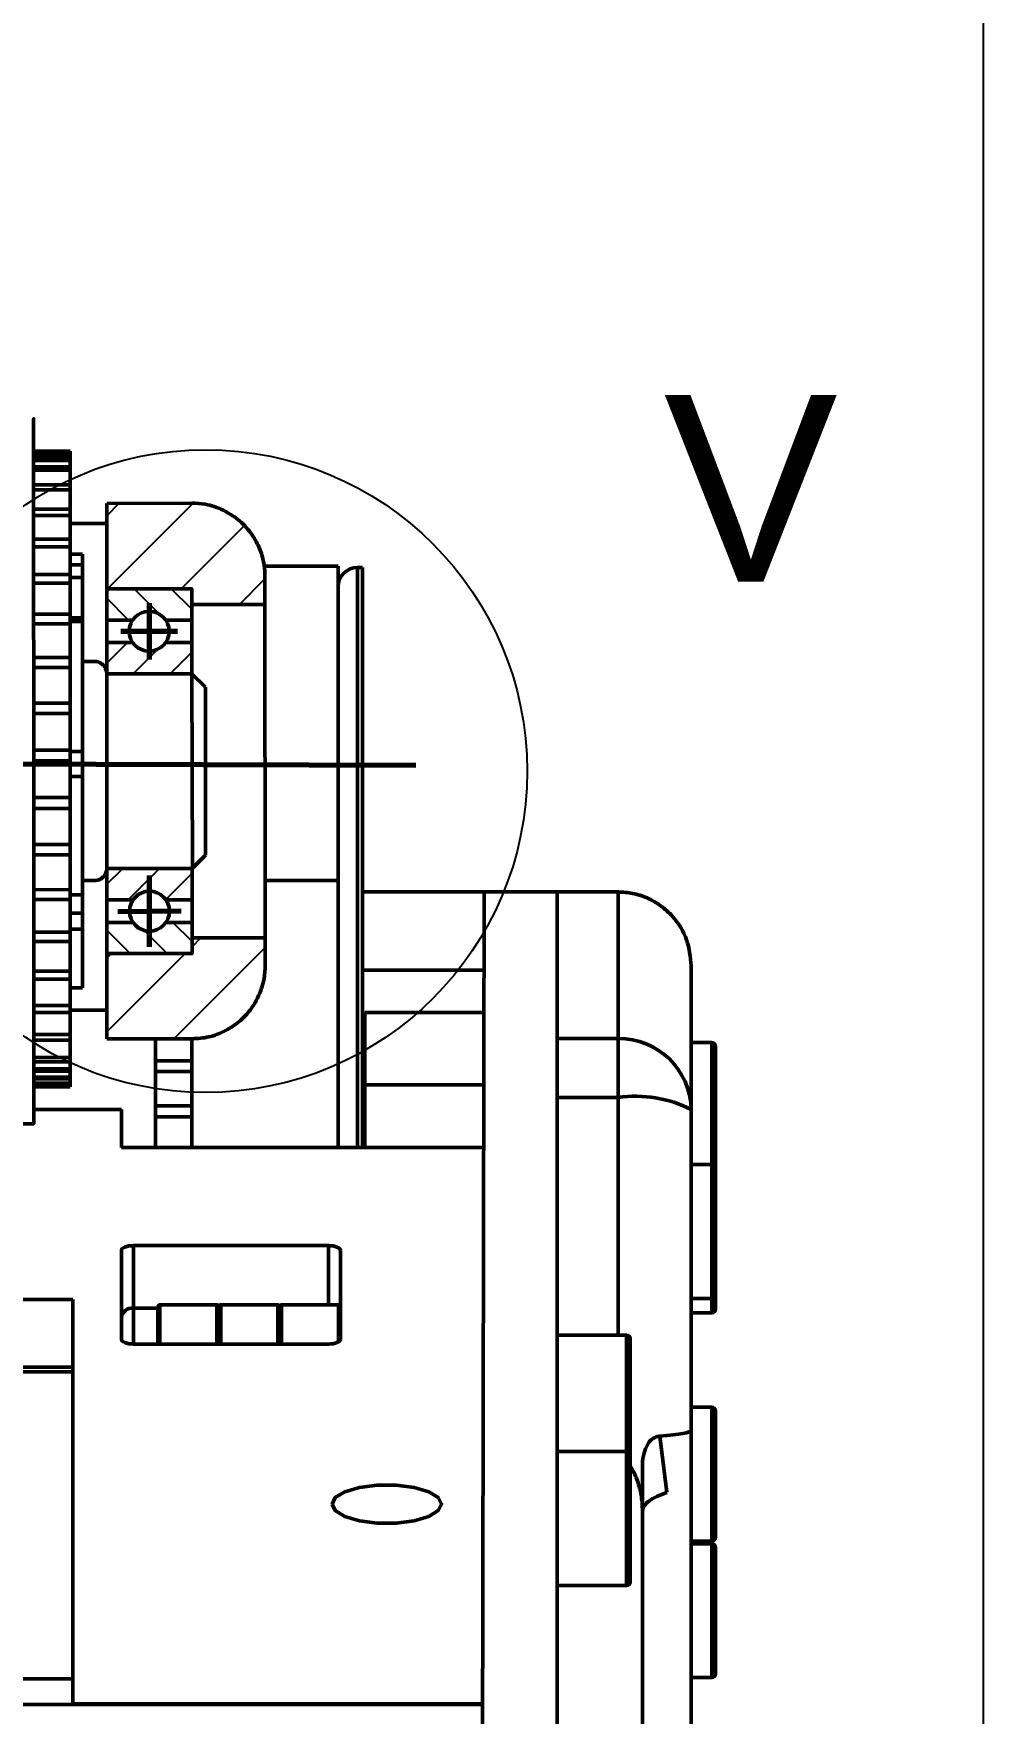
# Model space of a CAD drawing. Header units: millimetres. Extents: x -253 to 12701, y 1223 to 2077.
# Drawn here: x 403.7 to 441.9, y 1925 to 1992.5 of the extents above; entities that cross this region are included whole.
import ezdxf

# ---------------------------------------------------------------- set-up
doc = ezdxf.new("R2010")
doc.units = ezdxf.units.MM
for name, pattern in [('ACAD_ISO02W100', [15, 12, -3]), ('CENTER', [50.8, 31.75, -6.35, 6.35, -6.35]), ('NETDUTCOCHAMOGIUA', [18.652614, 12, -2.530296, 2, -2.122318])]:
    doc.linetypes.add(name, pattern=pattern)
for name, color, linetype, lineweight in [('0.3mm', 240, 'Continuous', 30), ('0.7mm', 7, 'Continuous', 70), ('NET DAM', 7, 'Continuous', 50), ('Net Duc', 7, 'ACAD_ISO02W100', 70), ('NET MANH', 10, 'Continuous', 25)]:
    doc.layers.add(name, color=color, linetype=linetype, lineweight=lineweight)
doc.styles.get("Standard").update_dxf_attribs({"font": 'arial.ttf'})
doc.dimstyles.new('ISO-25', dxfattribs={"dimtxt": 2.5, "dimasz": 5, "dimexe": 1.25, "dimexo": 0.625, "dimtad": 2, "dimdec": 0, "dimtxsty": 'Standard', "dimcen": 2.5, "dimadec": 0, "dimazin": 0, "dimtfac": 1, "dimtdec": 0, "dimtmove": 0, "dimatfit": 3, "dimfxl": 1, "dimarcsym": 0})

# ---------------------------------------------------------------- blocks, each defined once
blk = doc.blocks.new('*D141')
at = {"layer": '0.3mm', "color": 0, "lineweight": -2, "transparency": 16777216}
for p, q in [((319.851, 1921.658), (319.851, 2015.557)), ((441.878, 1921.658), (441.878, 2015.557)), ((324.851, 2014.307), (436.878, 2014.307))]:
    blk.add_line(p, q, dxfattribs=at)
at = {"layer": '0.3mm', "color": 0, "transparency": 16777216}
for points in [[(324.851, 2015.141), (324.851, 2013.474), (319.851, 2014.307)], [(436.878, 2015.141), (436.878, 2013.474), (441.878, 2014.307)]]:
    blk.add_solid(points, dxfattribs=at)
at = {"layer": 'Defpoints', "color": 0, "transparency": 16777216}
for p in [(441.878, 2014.307), (319.851, 1921.033), (441.878, 1921.033)]:
    blk.add_point(p, dxfattribs=at)
at = {"layer": '0.3mm', "color": 0, "transparency": 16777216, "insert": (380.864, 2017.485), "char_height": 2.5, "attachment_point": 5}
blk.add_mtext('{\\H2x;120}', dxfattribs=at)

msp = doc.modelspace()

# ---------------------------------------------------------------- hatches: boundary and pattern name
at = {"layer": 'NET MANH', "transparency": 33554687}
h = msp.add_hatch(dxfattribs=at)
h.set_pattern_fill('ANSI31', color=256, scale=0.66)
h.set_pattern_definition([(45, (-4147.632, -672.724), (-1.4817423, 1.4817423), [])])
edge = h.paths.add_edge_path()
edge.add_spline(control_points=[(412.968, 1971.27), (412.961, 1971.304), (412.949, 1971.357), (412.936, 1971.409), (412.931, 1971.428)], knot_values=[0.231291, 0.231291, 0.231291, 0.231291, 0.251637, 0.262527, 0.262527, 0.262527, 0.262527], degree=3, periodic=0)
edge.add_spline(control_points=[(412.931, 1971.428), (412.894, 1971.564), (412.848, 1971.697), (412.792, 1971.827)], knot_values=[0.262527, 0.262527, 0.262527, 0.262527, 0.343932, 0.343932, 0.343932, 0.343932], degree=3, periodic=0)
edge.add_spline(control_points=[(412.792, 1971.827), (412.779, 1971.856), (412.757, 1971.906), (412.733, 1971.955), (412.723, 1971.975)], knot_values=[0.343932, 0.343932, 0.343932, 0.343932, 0.362478, 0.375429, 0.375429, 0.375429, 0.375429], degree=3, periodic=0)
edge.add_spline(control_points=[(412.723, 1971.975), (412.684, 1972.054), (412.642, 1972.13), (412.596, 1972.204)], knot_values=[0.375429, 0.375429, 0.375429, 0.375429, 0.425859, 0.425859, 0.425859, 0.425859], degree=3, periodic=0)
edge.add_spline(control_points=[(412.596, 1972.204), (412.567, 1972.251), (412.538, 1972.296), (412.507, 1972.34)], knot_values=[0.425859, 0.425859, 0.425859, 0.425859, 0.457115, 0.457115, 0.457115, 0.457115], degree=3, periodic=0)
edge.add_spline(control_points=[(412.507, 1972.34), (412.493, 1972.361), (412.45, 1972.421), (412.404, 1972.48), (412.373, 1972.519)], knot_values=[0.457115, 0.457115, 0.457115, 0.457115, 0.471359, 0.5, 0.5, 0.5, 0.5], degree=3, periodic=0)
edge.add_spline(control_points=[(412.373, 1972.519), (412.33, 1972.571), (412.286, 1972.622), (412.24, 1972.671)], knot_values=[0.5, 0.5, 0.5, 0.5, 0.538778, 0.538778, 0.538778, 0.538778], degree=3, periodic=0)
edge.add_spline(control_points=[(412.24, 1972.671), (412.203, 1972.711), (412.165, 1972.749), (412.126, 1972.787)], knot_values=[0.538778, 0.538778, 0.538778, 0.538778, 0.570091, 0.570091, 0.570091, 0.570091], degree=3, periodic=0)
edge.add_spline(control_points=[(412.126, 1972.787), (412.067, 1972.843), (412.002, 1972.9), (411.934, 1972.955), (411.929, 1972.959)], knot_values=[0.570091, 0.570091, 0.570091, 0.570091, 0.616726, 0.6203, 0.6203, 0.6203, 0.6203], degree=3, periodic=0)
edge.add_spline(control_points=[(411.929, 1972.959), (411.887, 1972.992), (411.843, 1973.025), (411.799, 1973.056)], knot_values=[0.6203, 0.6203, 0.6203, 0.6203, 0.651677, 0.651677, 0.651677, 0.651677], degree=3, periodic=0)
edge.add_spline(control_points=[(411.799, 1973.056), (411.748, 1973.092), (411.696, 1973.126), (411.644, 1973.159)], knot_values=[0.651677, 0.651677, 0.651677, 0.651677, 0.6875, 0.6875, 0.6875, 0.6875], degree=3, periodic=0)
edge.add_spline(control_points=[(411.644, 1973.159), (411.576, 1973.201), (411.507, 1973.24), (411.436, 1973.276)], knot_values=[0.6875, 0.6875, 0.6875, 0.6875, 0.733255, 0.733255, 0.733255, 0.733255], degree=3, periodic=0)
edge.add_spline(control_points=[(411.436, 1973.276), (411.407, 1973.292), (411.358, 1973.316), (411.308, 1973.34), (411.289, 1973.349)], knot_values=[0.733255, 0.733255, 0.733255, 0.733255, 0.752358, 0.764765, 0.764765, 0.764765, 0.764765], degree=3, periodic=0)
edge.add_spline(control_points=[(411.289, 1973.349), (411.213, 1973.383), (411.136, 1973.415), (411.058, 1973.444)], knot_values=[0.764765, 0.764765, 0.764765, 0.764765, 0.8125, 0.8125, 0.8125, 0.8125], degree=3, periodic=0)
edge.add_spline(control_points=[(411.058, 1973.444), (411.003, 1973.464), (410.947, 1973.483), (410.891, 1973.5)], knot_values=[0.8125, 0.8125, 0.8125, 0.8125, 0.846264, 0.846264, 0.846264, 0.846264], degree=3, periodic=0)
edge.add_spline(control_points=[(410.891, 1973.5), (410.838, 1973.515), (410.785, 1973.53), (410.732, 1973.542)], knot_values=[0.846264, 0.846264, 0.846264, 0.846264, 0.878113, 0.878113, 0.878113, 0.878113], degree=3, periodic=0)
edge.add_spline(control_points=[(410.732, 1973.542), (410.697, 1973.55), (410.634, 1973.563), (410.572, 1973.574), (410.545, 1973.578)], knot_values=[0.878113, 0.878113, 0.878113, 0.878113, 0.899266, 0.915375, 0.915375, 0.915375, 0.915375], degree=3, periodic=0)
edge.add_spline(control_points=[(410.545, 1973.578), (410.492, 1973.586), (410.438, 1973.592), (410.384, 1973.596)], knot_values=[0.915375, 0.915375, 0.915375, 0.915375, 0.946788, 0.946788, 0.946788, 0.946788], degree=3, periodic=0)
edge.add_spline(control_points=[(410.384, 1973.596), (410.341, 1973.599), (410.297, 1973.601), (410.252, 1973.602)], knot_values=[0.946788, 0.946788, 0.946788, 0.946788, 0.971774, 0.971774, 0.971774, 0.971774], degree=3, periodic=0)
edge.add_spline(control_points=[(410.252, 1973.602), (410.202, 1973.603), (410.15, 1973.603), (410.097, 1973.601)], knot_values=[0.971774, 0.971774, 0.971774, 0.971774, 1, 1, 1, 1], degree=3, periodic=0)
edge.add_line((410.097, 1973.601), (406.675, 1973.6))
edge.add_line((406.675, 1973.6), (406.675, 1973.565))
edge.add_line((406.675, 1973.565), (406.675, 1973.294))
edge.add_line((406.675, 1973.294), (406.675, 1972.762))
edge.add_line((406.675, 1972.762), (406.675, 1971.981))
edge.add_line((406.675, 1971.981), (406.675, 1970.97))
edge.add_line((406.675, 1970.97), (406.675, 1970.168))
edge.add_line((406.675, 1970.168), (410.092, 1970.168))
edge.add_line((410.092, 1970.168), (410.092, 1969.54))
edge.add_line((410.092, 1969.54), (413.031, 1969.54))
edge.add_line((413.031, 1969.54), (413.031, 1970.669))
edge.add_spline(control_points=[(413.031, 1970.644), (413.031, 1970.647), (413.031, 1970.657), (413.031, 1970.664), (413.031, 1970.669), (413.031, 1970.669), (413.031, 1970.673), (413.031, 1970.677), (413.031, 1970.685), (413.031, 1970.706), (413.03, 1970.763), (413.027, 1970.816), (413.025, 1970.855)], knot_values=[0, 0, 0, 0, 0.018014, 0.082959, 0.101128, 0.112931, 0.115197, 0.116166, 0.117285, 0.120173, 0.128162, 0.150664, 0.150664, 0.150664, 0.150664], degree=3, periodic=0)
edge.add_spline(control_points=[(413.025, 1970.855), (413.024, 1970.867), (413.02, 1970.931), (413.013, 1970.994), (413.006, 1971.045)], knot_values=[0.150664, 0.150664, 0.150664, 0.150664, 0.15765, 0.187501, 0.187501, 0.187501, 0.187501], degree=3, periodic=0)
edge.add_spline(control_points=[(413.006, 1971.045), (413.005, 1971.056), (413.004, 1971.066), (413.002, 1971.076)], knot_values=[0.187501, 0.187501, 0.187501, 0.187501, 0.193415, 0.193415, 0.193415, 0.193415], degree=3, periodic=0)
edge.add_spline(control_points=[(413.002, 1971.076), (412.993, 1971.141), (412.982, 1971.206), (412.968, 1971.27)], knot_values=[0.193415, 0.193415, 0.193415, 0.193415, 0.231291, 0.231291, 0.231291, 0.231291], degree=3, periodic=0)
edge = h.paths.add_edge_path()
edge.add_spline(control_points=[(410.103, 1952.089), (410.344, 1952.097), (410.796, 1952.13), (411.438, 1952.385), (411.985, 1952.745), (412.392, 1953.163), (412.678, 1953.592), (412.861, 1953.999), (412.965, 1954.356), (413.014, 1954.64), (413.031, 1954.839), (413.035, 1954.951), (413.035, 1955), (413.035, 1955.013), (413.035, 1955.016), (413.035, 1955.019), (413.035, 1955.021), (413.035, 1955.023), (413.035, 1955.026), (413.035, 1955.037), (413.035, 1955.062), (413.035, 1955.07)], knot_values=[0, 0, 0, 0, 0.12129, 0.255819, 0.374841, 0.481418, 0.576167, 0.658611, 0.727493, 0.781057, 0.817725, 0.837683, 0.843397, 0.844604, 0.845394, 0.846267, 0.847702, 0.850983, 0.863044, 0.95837, 1, 1, 1, 1], degree=3, periodic=0)
edge.add_line((413.035, 1955.07), (413.035, 1956.138))
edge.add_line((413.035, 1956.138), (410.101, 1956.139))
edge.add_line((410.101, 1956.139), (410.101, 1955.511))
edge.add_line((410.101, 1955.511), (406.679, 1955.511))
edge.add_line((406.679, 1955.511), (406.68, 1954.506))
edge.add_line((406.68, 1954.506), (406.68, 1953.538))
edge.add_line((406.68, 1953.538), (406.68, 1952.804))
edge.add_line((406.68, 1952.804), (406.68, 1952.321))
edge.add_line((406.68, 1952.321), (406.68, 1952.102))
edge.add_line((406.68, 1952.102), (406.68, 1952.089))
edge.add_line((406.68, 1952.089), (410.103, 1952.089))
h = msp.add_hatch(dxfattribs=at)
h.set_pattern_fill('ANSI31', color=256, scale=0.33, angle=90)
h.set_pattern_definition([(135, (-4147.632, -672.724), (-0.74087113, -0.74087113), [])])
h.paths.add_polyline_path([(410.101, 1955.511), (410.101, 1956.764), (409.057, 1956.764, -0.529579), (407.73, 1956.764), (406.686, 1956.764), (406.686, 1955.511)])
h.paths.add_polyline_path([(410.087, 1968.912), (410.092, 1970.168), (406.678, 1970.168), (406.678, 1968.912), (407.717, 1968.912, -0.529579), (409.044, 1968.912)])
h = msp.add_hatch(dxfattribs=at)
h.set_pattern_fill('ANSI31', color=256, scale=0.33)
h.set_pattern_definition([(45, (-4147.632, -672.724), (-0.74087113, 0.74087113), [])])
h.paths.add_polyline_path([(409.057, 1957.666), (410.101, 1957.666), (410.101, 1958.925), (406.686, 1958.925), (406.686, 1957.666), (407.73, 1957.666, -0.529579)])
h.paths.add_polyline_path([(410.092, 1966.754), (410.092, 1968.01), (409.044, 1968.01, -0.529579), (407.717, 1968.01), (406.678, 1968.01), (406.678, 1966.754)])

# ---------------------------------------------------------------- linework, layer by layer
at = {"layer": 'NET DAM', "color": 7}
for p, q in [((403.741, 1975.694), (403.74, 1976.953)), ((405.207, 1975.694), (403.741, 1975.694)), ((405.207, 1975.665), (405.207, 1975.694)), ((405.207, 1975.68), (405.207, 1975.647)), ((405.207, 1975.595), (405.207, 1975.665)), ((405.207, 1975.647), (405.207, 1975.575)), ((405.207, 1975.631), (405.207, 1975.608)), ((405.207, 1975.608), (405.207, 1975.541)), ((405.207, 1975.575), (403.741, 1975.575)), ((405.207, 1975.523), (403.741, 1975.523)), ((405.207, 1975.402), (403.741, 1975.401)), ((405.207, 1975.326), (403.741, 1975.326)), ((405.207, 1975.07), (403.741, 1975.07)), ((405.207, 1974.929), (403.741, 1974.929)), ((405.207, 1975.494), (405.207, 1975.595)), ((405.207, 1975.541), (405.207, 1975.58)), ((405.207, 1975.575), (405.207, 1975.473)), ((405.207, 1975.541), (405.207, 1975.441)), ((405.207, 1975.467), (405.207, 1975.541)), ((405.207, 1975.504), (405.207, 1975.523)), ((405.207, 1975.441), (405.207, 1975.504)), ((405.207, 1975.385), (405.207, 1975.494)), ((405.207, 1975.473), (405.207, 1975.363)), ((405.207, 1975.365), (405.207, 1975.467)), ((405.207, 1975.445), (405.207, 1975.402)), ((405.207, 1975.342), (405.207, 1975.441)), ((405.207, 1975.441), (405.207, 1975.335)), ((405.207, 1975.402), (405.207, 1975.326)), ((405.207, 1975.28), (405.207, 1975.385)), ((405.207, 1975.253), (405.207, 1975.365)), ((405.207, 1975.363), (405.207, 1975.255)), ((405.207, 1975.239), (405.207, 1975.342)), ((405.207, 1975.335), (405.207, 1975.234)), ((405.207, 1975.326), (405.207, 1975.224)), ((405.207, 1975.298), (405.207, 1975.285)), ((405.207, 1975.285), (405.207, 1975.225)), ((405.207, 1975.176), (405.207, 1975.28)), ((405.207, 1975.255), (405.207, 1975.148)), ((405.207, 1975.143), (405.207, 1975.253)), ((405.207, 1975.141), (405.207, 1975.239)), ((405.207, 1975.234), (405.207, 1975.135)), ((405.207, 1975.225), (405.207, 1975.13)), ((405.207, 1975.224), (405.207, 1975.112)), ((405.207, 1975.068), (405.207, 1975.176)), ((405.207, 1975.148), (405.207, 1975.035)), ((405.207, 1975.033), (405.207, 1975.143)), ((405.207, 1975.046), (405.207, 1975.141)), ((405.207, 1975.135), (405.207, 1975.036)), ((405.207, 1975.059), (405.207, 1975.135)), ((405.207, 1975.13), (405.207, 1975.031)), ((405.207, 1975.112), (405.207, 1975.001)), ((405.207, 1975.063), (405.207, 1975.07)), ((405.207, 1974.988), (405.207, 1975.068)), ((405.207, 1975.006), (405.207, 1975.063)), ((405.208, 1974.957), (405.207, 1975.059)), ((405.207, 1974.953), (405.207, 1975.046)), ((405.207, 1975.036), (405.207, 1974.966)), ((405.207, 1975.035), (405.207, 1974.948)), ((405.208, 1974.912), (405.207, 1975.033)), ((405.207, 1975.031), (405.208, 1974.938)), ((405.207, 1974.913), (405.207, 1975.006)), ((405.207, 1975.001), (405.207, 1974.889)), ((405.207, 1974.937), (405.207, 1974.988)), ((405.207, 1974.891), (405.207, 1974.953)), ((405.207, 1974.929), (405.207, 1974.878)), ((405.207, 1974.966), (405.207, 1974.926)), ((405.208, 1974.845), (405.208, 1974.957)), ((405.207, 1974.948), (405.207, 1974.888)), ((405.208, 1974.938), (405.208, 1974.849)), ((405.207, 1974.916), (405.207, 1974.937)), ((405.208, 1974.346), (403.741, 1974.346)), ((405.208, 1974.818), (405.207, 1974.913)), ((405.207, 1974.926), (405.207, 1974.916)), ((405.208, 1974.816), (405.208, 1974.912)), ((405.208, 1974.281), (405.208, 1974.379)), ((405.208, 1974.292), (405.208, 1974.378)), ((405.208, 1974.373), (405.208, 1974.296)), ((405.208, 1974.362), (405.208, 1974.227)), ((405.208, 1974.302), (405.208, 1974.35)), ((405.208, 1974.216), (405.208, 1974.302)), ((405.208, 1974.296), (405.208, 1974.232)), ((405.208, 1974.232), (405.208, 1974.292)), ((405.208, 1974.171), (405.208, 1974.281)), ((405.208, 1974.146), (403.741, 1974.145)), ((405.208, 1974.201), (405.208, 1974.232)), ((405.208, 1974.232), (405.208, 1974.2)), ((405.208, 1974.227), (405.208, 1974.112)), ((405.208, 1974.13), (405.208, 1974.216)), ((405.208, 1974.2), (405.208, 1974.201)), ((405.208, 1974.06), (405.208, 1974.171)), ((405.208, 1974.146), (405.208, 1974.086)), ((405.208, 1974.053), (405.208, 1974.13)), ((405.208, 1974.112), (405.208, 1974.019)), ((410.097, 1973.601), (406.675, 1973.6)), ((405.208, 1973.367), (403.741, 1973.367)), ((405.208, 1973.111), (403.741, 1973.111)), ((405.208, 1973.351), (405.208, 1973.443)), ((405.208, 1973.438), (405.208, 1973.313)), ((405.208, 1973.382), (405.208, 1973.367)), ((405.208, 1973.343), (405.208, 1973.382)), ((405.208, 1973.246), (405.208, 1973.351)), ((405.208, 1973.267), (405.208, 1973.343)), ((405.208, 1973.313), (405.208, 1973.206)), ((405.208, 1973.193), (405.208, 1973.267)), ((405.208, 1973.137), (405.208, 1973.246)), ((405.208, 1973.206), (405.208, 1973.121)), ((405.208, 1973.128), (405.208, 1973.193)), ((405.208, 1973.022), (405.208, 1973.137)), ((405.208, 1973.071), (405.208, 1973.128)), ((405.208, 1973.121), (405.208, 1973.063)), ((405.208, 1973.111), (405.208, 1973.046)), ((403.742, 1972.389), (403.742, 1972.163)), ((405.208, 1972.787), (406.675, 1972.788)), ((405.208, 1972.282), (405.208, 1972.163)), ((405.208, 1972.154), (403.742, 1972.154)), ((405.208, 1971.849), (403.742, 1971.849)), ((405.208, 1972.09), (405.208, 1972.189)), ((405.208, 1972.18), (405.208, 1972.154)), ((405.208, 1972.151), (405.208, 1972.18)), ((405.208, 1972.163), (405.208, 1972.064)), ((405.208, 1972.087), (405.208, 1972.151)), ((405.208, 1971.986), (405.208, 1972.09)), ((405.208, 1972.026), (405.208, 1972.087)), ((405.208, 1972.064), (405.208, 1971.988)), ((405.208, 1971.975), (405.208, 1972.026)), ((405.208, 1971.988), (405.208, 1971.939)), ((405.208, 1971.875), (405.208, 1971.986)), ((405.208, 1971.934), (405.208, 1971.975)), ((405.208, 1971.939), (405.208, 1971.92)), ((405.208, 1971.92), (405.208, 1971.934)), ((405.208, 1971.731), (405.208, 1971.875)), ((405.208, 1971.849), (405.208, 1971.779)), ((405.697, 1971.561), (405.208, 1971.561)), ((415.966, 1971.076), (412.993, 1971.076)), ((415.966, 1971.076), (415.966, 1958.446)), ((416.944, 1971.026), (416.749, 1971.026)), ((416.944, 1947.72), (416.944, 1971.026)), ((405.209, 1970.736), (403.742, 1970.735)), ((405.209, 1970.388), (403.742, 1970.387)), ((405.209, 1970.802), (405.209, 1970.71)), ((405.209, 1970.771), (405.209, 1970.736)), ((405.209, 1970.702), (405.209, 1970.754)), ((405.209, 1970.71), (405.209, 1970.642)), ((405.209, 1970.655), (405.209, 1970.702)), ((405.209, 1970.62), (405.209, 1970.655)), ((405.209, 1970.642), (405.209, 1970.603)), ((405.209, 1970.596), (405.209, 1970.62)), ((405.209, 1970.603), (405.209, 1970.596)), ((405.209, 1970.388), (405.209, 1970.314)), ((405.209, 1969.142), (403.742, 1969.142)), ((405.209, 1969.187), (405.209, 1969.142)), ((405.209, 1969.143), (405.209, 1969.181)), ((405.209, 1969.173), (405.209, 1969.115)), ((405.209, 1969.112), (405.209, 1969.143)), ((405.209, 1969.142), (405.209, 1968.759)), ((405.209, 1969.115), (405.209, 1969.086)), ((405.209, 1969.094), (405.209, 1969.112)), ((405.209, 1969.086), (405.209, 1969.094)), ((405.209, 1968.995), (405.209, 1969.023)), ((405.698, 1968.995), (405.209, 1968.995)), ((405.209, 1968.759), (403.742, 1968.759)), ((405.209, 1968.759), (405.209, 1968.685)), ((405.21, 1967.41), (403.743, 1967.409)), ((405.21, 1967.001), (403.743, 1967)), ((405.21, 1967.463), (405.21, 1967.41)), ((405.21, 1967.41), (405.21, 1967.001)), ((405.21, 1967.001), (405.21, 1966.926)), ((406.187, 1967.244), (405.699, 1967.244)), ((405.21, 1965.577), (403.743, 1965.577)), ((405.21, 1965.638), (405.21, 1965.577)), ((405.21, 1965.577), (405.21, 1965.151)), ((405.21, 1965.151), (403.743, 1965.15)), ((405.21, 1965.151), (405.21, 1965.078)), ((405.211, 1963.685), (403.744, 1963.685)), ((405.211, 1963.751), (405.211, 1963.685)), ((405.211, 1963.685), (405.211, 1963.251)), ((405.211, 1963.251), (403.744, 1963.251)), ((405.211, 1963.251), (405.211, 1963.182)), ((405.211, 1961.776), (403.744, 1961.775)), ((405.211, 1961.847), (405.211, 1961.776)), ((405.211, 1961.776), (405.211, 1961.344)), ((405.211, 1961.344), (403.745, 1961.344)), ((405.211, 1961.344), (405.211, 1961.28)), ((405.212, 1959.892), (403.745, 1959.892)), ((405.212, 1959.472), (403.745, 1959.472)), ((405.212, 1959.966), (405.212, 1959.892)), ((405.212, 1959.892), (405.212, 1959.472)), ((405.212, 1959.472), (405.212, 1959.415)), ((405.212, 1958.077), (403.745, 1958.076)), ((405.212, 1958.151), (405.212, 1958.077)), ((405.212, 1958.077), (405.212, 1957.678)), ((405.701, 1958.444), (406.19, 1958.444)), ((415.966, 1958.446), (413.034, 1958.446)), ((415.966, 1958.446), (415.966, 1947.72)), ((405.212, 1957.678), (403.746, 1957.677)), ((405.212, 1957.688), (405.212, 1957.685)), ((405.212, 1957.678), (405.212, 1957.688)), ((405.212, 1957.685), (405.212, 1957.644)), ((405.212, 1957.657), (405.212, 1957.678)), ((405.212, 1957.678), (405.212, 1957.628)), ((421.833, 1957.988), (416.944, 1957.988)), ((421.746, 1916.126), (421.833, 1957.985)), ((424.766, 1957.988), (421.833, 1957.988)), ((421.833, 1957.988), (421.833, 1957.985)), ((421.833, 1957.985), (424.766, 1957.985)), ((421.833, 1954.845), (421.833, 1957.985)), ((427.235, 1957.988), (424.766, 1957.988)), ((424.766, 1957.985), (424.766, 1957.988)), ((424.766, 1957.985), (427.211, 1957.985)), ((424.766, 1957.985), (424.766, 1952.093)), ((424.766, 1916.64), (424.766, 1957.985)), ((427.211, 1957.985), (427.211, 1952.093)), ((405.213, 1956.369), (403.746, 1956.368)), ((405.213, 1956.443), (405.213, 1956.369)), ((405.213, 1956.092), (405.213, 1956.072)), ((405.213, 1956.077), (405.213, 1956.092)), ((405.213, 1956.052), (405.213, 1956.077)), ((405.213, 1956.072), (405.213, 1956.022)), ((405.213, 1956.014), (405.213, 1956.052)), ((413.035, 1955.07), (413.035, 1956.144)), ((403.746, 1956.022), (403.746, 1955.345)), ((405.213, 1956), (403.746, 1956)), ((405.213, 1956.022), (405.213, 1955.945)), ((405.213, 1955.97), (405.213, 1956.014)), ((405.213, 1956), (405.213, 1955.959)), ((405.213, 1954.808), (403.746, 1954.807)), ((405.213, 1954.88), (405.213, 1954.808)), ((421.833, 1954.845), (416.944, 1954.845)), ((430.144, 1949.241), (430.144, 1955.019)), ((403.746, 1954.477), (403.747, 1953.979)), ((405.213, 1954.477), (403.746, 1954.477)), ((405.213, 1954.654), (405.213, 1954.623)), ((405.213, 1954.651), (405.213, 1954.654)), ((405.213, 1954.62), (405.213, 1954.651)), ((405.213, 1954.623), (405.213, 1954.563)), ((405.213, 1954.578), (405.213, 1954.62)), ((405.213, 1954.526), (405.213, 1954.578)), ((405.213, 1954.563), (405.213, 1954.478)), ((405.213, 1954.468), (405.213, 1954.526)), ((405.213, 1954.478), (405.213, 1954.371)), ((405.213, 1954.477), (405.213, 1954.446)), ((405.213, 1954.126), (405.702, 1954.126)), ((405.213, 1953.428), (403.747, 1953.427)), ((405.213, 1953.428), (405.213, 1953.561)), ((405.213, 1953.496), (405.213, 1953.428)), ((405.213, 1953.284), (405.213, 1953.428)), ((405.213, 1953.419), (405.213, 1953.409)), ((405.213, 1953.396), (405.213, 1953.419)), ((405.213, 1953.409), (405.213, 1953.369)), ((405.213, 1953.348), (405.213, 1953.396)), ((405.213, 1953.369), (405.213, 1953.3)), ((405.213, 1953.291), (405.213, 1953.348)), ((405.213, 1953.143), (403.747, 1953.142)), ((405.213, 1953.3), (405.213, 1953.207)), ((405.213, 1953.224), (405.213, 1953.291)), ((405.214, 1953.17), (405.213, 1953.284)), ((405.213, 1953.155), (405.213, 1953.224)), ((405.213, 1953.207), (405.213, 1953.093)), ((405.213, 1953.122), (405.213, 1953.155)), ((405.213, 1953.143), (405.213, 1953.122)), ((405.214, 1953.234), (406.68, 1953.235)), ((405.214, 1953.063), (405.214, 1953.17)), ((417.042, 1953.141), (421.833, 1953.141)), ((417.042, 1950.236), (417.042, 1953.141)), ((405.214, 1952.26), (403.747, 1952.259)), ((405.214, 1952.027), (403.747, 1952.026)), ((405.214, 1952.263), (405.214, 1952.404)), ((405.214, 1952.337), (405.214, 1952.26)), ((405.214, 1952.323), (405.214, 1952.26)), ((405.214, 1952.219), (405.214, 1952.29)), ((405.214, 1952.147), (405.214, 1952.263)), ((405.214, 1952.26), (405.214, 1952.158)), ((405.214, 1952.14), (405.214, 1952.219)), ((405.214, 1952.158), (405.214, 1952.037)), ((405.214, 1952.036), (405.214, 1952.147)), ((405.214, 1952.06), (405.214, 1952.14)), ((405.214, 1952.017), (405.214, 1952.06)), ((405.214, 1952.037), (405.214, 1951.899)), ((405.214, 1951.928), (405.214, 1952.036)), ((405.214, 1952.027), (405.214, 1952.017)), ((406.68, 1952.089), (410.103, 1952.089)), ((408.633, 1952.089), (408.633, 1951.964)), ((410.1, 1952.089), (410.1, 1947.72)), ((427.211, 1952.093), (424.766, 1952.093)), ((427.211, 1949.724), (427.211, 1952.093)), ((405.214, 1951.33), (403.747, 1951.329)), ((405.214, 1951.464), (405.214, 1951.355)), ((405.214, 1951.296), (405.214, 1951.387)), ((405.214, 1951.386), (405.214, 1951.33)), ((405.214, 1951.253), (405.214, 1951.365)), ((405.214, 1951.355), (405.214, 1951.223)), ((405.214, 1951.327), (405.214, 1951.316)), ((405.214, 1951.307), (405.214, 1951.327)), ((405.214, 1951.316), (405.214, 1951.273)), ((405.214, 1951.258), (405.214, 1951.307)), ((408.633, 1951.964), (408.633, 1951.826)), ((408.633, 1951.826), (408.633, 1951.69)), ((408.633, 1951.69), (408.633, 1951.56)), ((408.633, 1951.56), (408.633, 1951.443)), ((408.633, 1951.443), (408.633, 1951.344)), ((408.633, 1951.344), (408.633, 1951.268)), ((430.975, 1951.932), (430.144, 1951.932)), ((431.122, 1951.785), (431.122, 1946.886)), ((405.214, 1951.154), (403.747, 1951.154)), ((405.214, 1950.885), (403.747, 1950.884)), ((405.214, 1950.784), (403.747, 1950.783)), ((405.214, 1951.207), (405.214, 1951.296)), ((405.214, 1951.273), (405.214, 1951.198)), ((405.214, 1951.181), (405.214, 1951.258)), ((405.214, 1951.141), (405.214, 1951.253)), ((405.214, 1951.223), (405.214, 1951.109)), ((405.214, 1951.155), (405.214, 1951.207)), ((405.214, 1951.198), (405.214, 1951.113)), ((405.214, 1951.079), (405.214, 1951.181)), ((405.214, 1951.154), (405.214, 1951.155)), ((405.214, 1951.147), (405.214, 1951.137)), ((405.214, 1951.127), (405.214, 1951.147)), ((405.214, 1951.042), (405.214, 1951.141)), ((405.214, 1951.137), (405.214, 1951.096)), ((405.214, 1951.076), (405.214, 1951.127)), ((405.214, 1951.113), (405.214, 1951.025)), ((405.214, 1951.109), (405.214, 1950.997)), ((405.214, 1951.096), (405.214, 1951.026)), ((405.214, 1950.954), (405.214, 1951.079)), ((405.214, 1950.993), (405.214, 1951.076)), ((405.214, 1950.965), (405.214, 1951.042)), ((405.214, 1951.026), (405.214, 1950.93)), ((405.214, 1951.025), (405.214, 1950.929)), ((405.214, 1950.997), (405.214, 1950.885)), ((405.214, 1950.904), (405.214, 1950.993)), ((405.214, 1950.983), (405.214, 1950.951)), ((405.214, 1950.983), (405.214, 1950.983)), ((405.214, 1950.954), (405.214, 1950.983)), ((405.214, 1950.913), (405.214, 1950.965)), ((405.214, 1950.841), (405.214, 1950.954)), ((405.214, 1950.895), (405.214, 1950.954)), ((405.214, 1950.951), (405.214, 1950.889)), ((405.214, 1950.93), (405.214, 1950.809)), ((405.214, 1950.929), (405.214, 1950.836)), ((405.214, 1950.926), (405.214, 1950.905)), ((405.214, 1950.916), (405.214, 1950.926)), ((405.214, 1950.877), (405.214, 1950.916)), ((405.214, 1950.905), (405.214, 1950.854)), ((405.214, 1950.811), (405.214, 1950.904)), ((405.214, 1950.808), (405.214, 1950.895)), ((405.214, 1950.889), (405.214, 1950.796)), ((405.214, 1950.885), (405.214, 1950.784)), ((405.214, 1950.807), (405.214, 1950.877)), ((405.214, 1950.854), (405.214, 1950.774)), ((405.214, 1950.73), (405.214, 1950.841)), ((405.214, 1950.836), (405.214, 1950.779)), ((405.214, 1950.712), (405.214, 1950.811)), ((405.214, 1950.809), (405.214, 1950.699)), ((405.214, 1950.694), (405.214, 1950.808)), ((405.214, 1950.707), (405.214, 1950.807)), ((405.214, 1950.796), (405.214, 1950.701)), ((405.214, 1950.784), (405.214, 1950.707)), ((405.214, 1950.779), (405.214, 1950.772)), ((405.214, 1950.774), (405.214, 1950.666)), ((405.214, 1950.618), (405.214, 1950.73)), ((405.214, 1950.617), (405.214, 1950.712)), ((405.214, 1950.608), (405.214, 1950.707)), ((405.214, 1950.707), (405.214, 1950.659)), ((405.214, 1950.701), (405.214, 1950.603)), ((405.214, 1950.699), (405.214, 1950.589)), ((405.214, 1950.587), (405.214, 1950.694)), ((405.214, 1950.666), (405.214, 1950.562)), ((408.633, 1951.268), (408.633, 1951.253)), ((408.633, 1951.253), (408.633, 1951.248)), ((408.633, 1951.248), (408.633, 1951.195)), ((408.633, 1951.195), (410.1, 1951.195)), ((408.633, 1951.195), (408.633, 1947.72)), ((408.633, 1950.771), (410.1, 1950.771)), ((405.214, 1950.544), (403.748, 1950.544)), ((405.214, 1950.477), (403.748, 1950.477)), ((405.214, 1950.301), (403.748, 1950.301)), ((405.214, 1950.262), (403.748, 1950.262)), ((405.214, 1950.177), (403.748, 1950.177)), ((405.214, 1950.148), (403.748, 1950.147)), ((403.748, 1948.807), (403.748, 1950.147)), ((405.214, 1950.516), (405.214, 1950.618)), ((405.214, 1950.557), (405.214, 1950.617)), ((405.214, 1950.507), (405.214, 1950.608)), ((405.214, 1950.603), (405.214, 1950.5)), ((405.214, 1950.589), (405.214, 1950.477)), ((405.214, 1950.479), (405.214, 1950.587)), ((405.214, 1950.562), (405.214, 1950.457)), ((405.214, 1950.544), (405.214, 1950.557)), ((405.214, 1950.441), (405.214, 1950.516)), ((405.214, 1950.401), (405.214, 1950.507)), ((405.214, 1950.5), (405.214, 1950.402)), ((405.214, 1950.369), (405.214, 1950.479)), ((405.214, 1950.477), (405.214, 1950.375)), ((405.214, 1950.457), (405.214, 1950.348)), ((405.214, 1950.397), (405.214, 1950.441)), ((405.214, 1950.402), (405.214, 1950.338)), ((405.214, 1950.301), (405.214, 1950.401)), ((405.214, 1950.375), (405.214, 1950.301)), ((405.214, 1950.267), (405.214, 1950.369)), ((405.214, 1950.348), (405.214, 1950.247)), ((405.214, 1950.338), (405.214, 1950.319)), ((405.214, 1950.234), (405.214, 1950.301)), ((405.214, 1950.301), (405.214, 1950.262)), ((405.214, 1950.195), (405.214, 1950.267)), ((405.214, 1950.247), (405.214, 1950.177)), ((405.214, 1950.211), (405.214, 1950.234)), ((405.214, 1950.162), (405.214, 1950.195)), ((405.214, 1950.177), (405.214, 1950.148)), ((417.042, 1947.72), (417.042, 1950.236)), ((417.042, 1950.236), (421.833, 1950.236)), ((408.633, 1949.389), (410.1, 1949.389)), ((424.766, 1949.724), (427.211, 1949.724)), ((397.881, 1948.671), (403.748, 1948.673)), ((403.842, 1949.242), (403.748, 1949.236)), ((403.842, 1949.242), (407.264, 1949.242)), ((407.264, 1947.72), (407.264, 1949.242)), ((408.633, 1948.955), (410.1, 1948.955)), ((430.144, 1936.358), (430.144, 1949.241)), ((421.833, 1947.72), (407.264, 1947.72)), ((430.975, 1947.033), (430.144, 1947.033)), ((431.122, 1946.886), (431.122, 1941.802)), ((407.264, 1940.016), (407.264, 1943.578)), ((407.753, 1943.776), (415.575, 1943.776)), ((407.753, 1941.263), (407.753, 1943.776)), ((416.064, 1943.578), (416.064, 1940.016)), ((405.309, 1941.613), (353.584, 1941.613)), ((405.309, 1925.369), (405.309, 1941.613)), ((408.731, 1941.323), (408.731, 1939.818)), ((411.097, 1941.401), (408.809, 1941.401)), ((411.175, 1941.323), (411.175, 1939.818)), ((411.175, 1941.323), (411.175, 1939.818)), ((413.542, 1941.401), (411.254, 1941.401)), ((413.62, 1941.323), (413.62, 1939.818)), ((415.986, 1941.401), (413.698, 1941.401)), ((430.144, 1941.655), (430.975, 1941.655)), ((431.122, 1941.802), (431.122, 1941.217)), ((430.144, 1941.071), (430.975, 1941.071)), ((427.553, 1940.179), (424.766, 1940.179)), ((427.7, 1940.032), (427.7, 1935.349)), ((415.575, 1939.818), (407.753, 1939.818)), ((405.309, 1938.886), (358.375, 1938.886)), ((358.375, 1938.7), (405.309, 1938.7)), ((405.309, 1938.7), (405.309, 1926.363)), ((430.975, 1937.28), (430.144, 1937.28)), ((431.122, 1937.133), (431.122, 1932.049)), ((429.166, 1933.853), (428.886, 1936.118)), ((430.144, 1921.033), (430.144, 1936.358)), ((427.553, 1935.496), (424.766, 1935.496)), ((427.7, 1935.349), (427.7, 1930.265)), ((428.189, 1933.493), (428.189, 1935.107)), ((428.189, 1933.493), (428.189, 1935.107)), ((428.191, 1933.124), (428.189, 1933.493)), ((428.189, 1921.244), (428.189, 1933.124)), ((430.144, 1931.902), (430.975, 1931.902)), ((430.975, 1931.796), (430.144, 1931.796)), ((431.122, 1931.65), (431.122, 1926.565)), ((424.766, 1930.118), (427.553, 1930.118)), ((405.309, 1926.363), (358.375, 1926.363)), ((430.144, 1926.419), (430.975, 1926.419)), ((421.833, 1925.335), (353.584, 1925.335)), ((421.833, 1925.369), (405.309, 1925.369)), ((405.309, 1925.369), (405.309, 1925.335))]:
    msp.add_line(p, q, dxfattribs=at)
at = {"layer": 'NET DAM', "color": 8}
for p, q in [((403.741, 1975.694), (403.74, 1976.953)), ((405.697, 1971.135), (405.209, 1971.135)), ((416.749, 1947.72), (416.749, 1971.026)), ((405.698, 1970.614), (405.209, 1970.614)), ((405.698, 1968.858), (405.209, 1968.858)), ((405.699, 1963.63), (405.211, 1963.63)), ((405.7, 1963.151), (405.211, 1963.151)), ((405.7, 1962.628), (405.211, 1962.628)), ((405.701, 1957.863), (405.212, 1957.863)), ((405.701, 1957.127), (405.212, 1957.127)), ((405.701, 1956.487), (405.213, 1956.486)), ((405.702, 1954.128), (405.213, 1954.128)), ((430.975, 1947.033), (430.975, 1951.932)), ((403.748, 1950.147), (403.748, 1948.807)), ((427.211, 1949.724), (427.211, 1940.179)), ((430.975, 1941.655), (430.975, 1947.033)), ((415.575, 1943.776), (415.575, 1941.401)), ((408.731, 1941.263), (407.753, 1941.263)), ((407.753, 1939.818), (407.753, 1941.263)), ((408.809, 1941.401), (408.809, 1939.818)), ((411.097, 1941.401), (411.097, 1939.818)), ((411.254, 1941.401), (411.254, 1939.818)), ((413.542, 1941.401), (413.542, 1939.818)), ((413.698, 1941.401), (413.698, 1939.818)), ((415.986, 1941.401), (415.986, 1939.909)), ((430.975, 1941.071), (430.975, 1941.655)), ((427.553, 1935.496), (427.553, 1940.179)), ((430.975, 1931.902), (430.975, 1937.28)), ((427.553, 1930.118), (427.553, 1935.496)), ((430.975, 1926.419), (430.975, 1931.796))]:
    msp.add_line(p, q, dxfattribs=at)
at = {"layer": 'NET DAM'}
for p, q in [((405.207, 1975.694), (405.214, 1950.148)), ((413.031, 1970.644), (413.035, 1956.144)), ((410.092, 1970.168), (410.087, 1968.912)), ((410.09, 1969.54), (413.031, 1969.54)), ((410.092, 1970.168), (410.092, 1966.754)), ((406.673, 1968.912), (407.717, 1968.912)), ((409.044, 1968.912), (410.087, 1968.912)), ((406.673, 1968.01), (407.717, 1968.01)), ((409.044, 1968.01), (410.087, 1968.01)), ((406.676, 1966.754), (410.099, 1966.754)), ((410.099, 1966.754), (406.678, 1966.754)), ((406.678, 1966.754), (410.092, 1966.754)), ((406.678, 1966.754), (406.686, 1958.925)), ((410.099, 1966.754), (410.116, 1958.925)), ((410.099, 1966.754), (410.643, 1966.209)), ((410.645, 1959.469), (410.643, 1966.209)), ((410.101, 1958.925), (410.645, 1959.469)), ((406.679, 1958.925), (410.101, 1958.925)), ((410.116, 1958.925), (406.686, 1958.925)), ((410.107, 1958.925), (406.686, 1958.925)), ((406.686, 1958.925), (410.101, 1958.925)), ((406.686, 1957.666), (407.73, 1957.666)), ((409.057, 1957.666), (410.101, 1957.666)), ((406.686, 1956.764), (407.73, 1956.764)), ((409.057, 1956.764), (410.101, 1956.764)), ((410.09, 1956.139), (413.031, 1956.138))]:
    msp.add_line(p, q, dxfattribs=at)
at = {"layer": 'NET DAM', "color": 7, "flags": 128}
for points in [[(403.74, 1976.953), (403.74, 1977.001), (403.74, 1976.792), (403.74, 1976.329), (403.741, 1975.622), (403.741, 1974.682), (403.741, 1973.527), (403.742, 1972.179), (403.742, 1970.66), (403.742, 1969), (403.743, 1967.228), (403.743, 1965.376), (403.744, 1963.478), (403.744, 1961.569), (403.745, 1959.683), (403.745, 1957.854), (403.746, 1956.116), (403.746, 1954.5), (403.747, 1953.035), (403.747, 1951.749), (403.747, 1950.664), (403.748, 1949.801), (403.748, 1949.174), (403.748, 1948.796), (403.748, 1948.673), (403.748, 1948.807)], [(405.207, 1975.694), (405.207, 1975.693), (405.207, 1975.692), (405.207, 1975.691), (405.207, 1975.689), (405.207, 1975.687), (405.207, 1975.685), (405.207, 1975.683), (405.207, 1975.68)], [(405.207, 1975.58), (405.207, 1975.587), (405.207, 1975.594), (405.207, 1975.601), (405.207, 1975.607), (405.207, 1975.614), (405.207, 1975.62), (405.207, 1975.626), (405.207, 1975.631)], [(405.207, 1975.523), (405.207, 1975.514), (405.207, 1975.505), (405.207, 1975.495), (405.207, 1975.486), (405.207, 1975.476), (405.207, 1975.466), (405.207, 1975.455), (405.207, 1975.445)], [(405.207, 1975.183), (405.207, 1975.198), (405.207, 1975.213), (405.207, 1975.228), (405.207, 1975.242), (405.207, 1975.256), (405.207, 1975.27), (405.207, 1975.284), (405.207, 1975.298)], [(405.207, 1975.07), (405.207, 1975.054), (405.207, 1975.036), (405.207, 1975.019), (405.207, 1975.002), (405.207, 1974.984), (405.207, 1974.966), (405.207, 1974.948), (405.207, 1974.929)], [(405.208, 1974.346), (405.208, 1974.322), (405.208, 1974.297), (405.208, 1974.273), (405.208, 1974.248), (405.208, 1974.222), (405.208, 1974.197), (405.208, 1974.171), (405.208, 1974.146)], [(406.675, 1973.6), (406.675, 1973.565), (406.675, 1973.294), (406.675, 1972.762), (406.675, 1971.981), (406.675, 1970.97), (406.676, 1969.756), (406.676, 1968.369), (406.676, 1966.843), (406.677, 1965.217), (406.677, 1963.532), (406.678, 1961.829), (406.678, 1960.151), (406.679, 1958.542), (406.679, 1957.04), (406.679, 1955.683), (406.68, 1954.506), (406.68, 1953.538), (406.68, 1952.804), (406.68, 1952.321), (406.68, 1952.102), (406.68, 1952.089)], [(405.208, 1973.367), (405.208, 1973.336), (405.208, 1973.304), (405.208, 1973.273), (405.208, 1973.241), (405.208, 1973.209), (405.208, 1973.176), (405.208, 1973.144), (405.208, 1973.111)], [(405.208, 1972.154), (405.208, 1972.117), (405.208, 1972.079), (405.208, 1972.041), (405.208, 1972.003), (405.208, 1971.965), (405.208, 1971.926), (405.208, 1971.888), (405.208, 1971.849)], [(405.697, 1971.56), (405.697, 1971.558), (405.697, 1971.539), (405.697, 1971.503), (405.697, 1971.451), (405.697, 1971.385), (405.697, 1971.308), (405.697, 1971.224), (405.697, 1971.135)], [(405.698, 1969.201), (405.698, 1969.68), (405.698, 1970.112), (405.698, 1970.493), (405.698, 1970.821), (405.697, 1971.093), (405.697, 1971.308), (405.697, 1971.464), (405.697, 1971.56)], [(405.697, 1971.135), (405.697, 1971.034), (405.697, 1970.938), (405.698, 1970.849), (405.698, 1970.771), (405.698, 1970.706), (405.698, 1970.658), (405.698, 1970.627), (405.698, 1970.614)], [(405.209, 1969.023), (405.209, 1969.416), (405.209, 1969.764), (405.209, 1970.065), (405.209, 1970.315), (405.209, 1970.515), (405.209, 1970.661), (405.209, 1970.753), (405.209, 1970.791)], [(405.209, 1970.736), (405.209, 1970.693), (405.209, 1970.649), (405.209, 1970.606), (405.209, 1970.563), (405.209, 1970.519), (405.209, 1970.475), (405.209, 1970.432), (405.209, 1970.388)], [(405.698, 1970.614), (405.698, 1970.569), (405.698, 1970.47), (405.698, 1970.318), (405.698, 1970.114), (405.698, 1969.86), (405.698, 1969.557), (405.698, 1969.206), (405.698, 1968.812)], [(405.209, 1969.077), (405.209, 1969.148), (405.209, 1969.2), (405.209, 1969.231), (405.209, 1969.241), (405.209, 1969.228), (405.209, 1969.194), (405.209, 1969.139), (405.209, 1969.067)], [(405.211, 1963.819), (405.21, 1964.55), (405.21, 1965.27), (405.21, 1965.973), (405.21, 1966.654), (405.21, 1967.31), (405.209, 1967.935), (405.209, 1968.526), (405.209, 1969.077)], [(405.209, 1969.067), (405.209, 1969.011), (405.209, 1968.995)], [(405.698, 1968.561), (405.698, 1968.628), (405.698, 1968.706), (405.698, 1968.792), (405.698, 1968.881), (405.698, 1968.97), (405.698, 1969.055), (405.698, 1969.133), (405.698, 1969.201)], [(405.698, 1968.857), (405.698, 1968.915), (405.698, 1968.959), (405.698, 1968.986), (405.698, 1968.995), (405.698, 1968.986), (405.698, 1968.96), (405.698, 1968.916), (405.698, 1968.858)], [(405.698, 1968.858), (405.698, 1968.307), (405.698, 1967.718), (405.699, 1967.095), (405.699, 1966.443), (405.699, 1965.765), (405.699, 1965.067), (405.699, 1964.354), (405.699, 1963.63)], [(405.698, 1968.812), (405.698, 1968.755), (405.698, 1968.714), (405.698, 1968.692), (405.698, 1968.688), (405.698, 1968.704), (405.698, 1968.738), (405.698, 1968.79), (405.698, 1968.857)], [(405.698, 1967.824), (405.698, 1967.908), (405.698, 1968.001), (405.698, 1968.1), (405.698, 1968.201), (405.698, 1968.302), (405.698, 1968.397), (405.698, 1968.485), (405.698, 1968.561)], [(405.699, 1967.244), (405.699, 1967.309), (405.698, 1967.824)], [(405.7, 1962.981), (405.699, 1964.029), (405.699, 1965.009), (405.699, 1965.863), (405.699, 1966.541), (405.699, 1967.004), (405.699, 1967.226), (405.699, 1967.244)], [(405.211, 1963.312), (405.211, 1963.338), (405.211, 1963.413), (405.211, 1963.503), (405.211, 1963.603), (405.211, 1963.71), (405.211, 1963.819)], [(405.699, 1963.63), (405.699, 1963.541), (405.7, 1963.453), (405.7, 1963.371), (405.7, 1963.299), (405.7, 1963.238), (405.7, 1963.192), (405.7, 1963.163), (405.7, 1963.151)], [(405.212, 1957.949), (405.212, 1958.475), (405.212, 1959.032), (405.212, 1959.616), (405.212, 1960.223), (405.211, 1960.849), (405.211, 1961.489), (405.211, 1962.139), (405.211, 1962.795)], [(405.7, 1963.151), (405.7, 1963.138), (405.7, 1963.107), (405.7, 1963.058), (405.7, 1962.993), (405.7, 1962.914), (405.7, 1962.825), (405.7, 1962.729), (405.7, 1962.628)], [(405.701, 1958.444), (405.701, 1958.495), (405.701, 1958.78), (405.701, 1959.302), (405.7, 1960.03), (405.7, 1960.921), (405.7, 1961.924), (405.7, 1962.981)], [(405.7, 1962.628), (405.7, 1961.981), (405.7, 1961.34), (405.7, 1960.71), (405.7, 1960.094), (405.701, 1959.497), (405.701, 1958.924), (405.701, 1958.378), (405.701, 1957.863)], [(405.701, 1956.83), (405.701, 1957.381), (405.701, 1957.97), (405.701, 1958.444)], [(405.212, 1957.347), (405.212, 1957.409), (405.212, 1957.48), (405.212, 1957.558), (405.212, 1957.639), (405.212, 1957.722), (405.212, 1957.804), (405.212, 1957.88), (405.212, 1957.949)], [(405.701, 1957.863), (405.701, 1957.78), (405.701, 1957.687), (405.701, 1957.588), (405.701, 1957.486), (405.701, 1957.386), (405.701, 1957.29), (405.701, 1957.203), (405.701, 1957.127)], [(405.701, 1957.127), (405.701, 1957.059), (405.701, 1956.981), (405.701, 1956.896), (405.701, 1956.807), (405.701, 1956.718), (405.701, 1956.632), (405.701, 1956.554), (405.701, 1956.487)], [(405.701, 1956.876), (405.701, 1956.933), (405.701, 1956.974), (405.701, 1956.996), (405.701, 1957), (405.701, 1956.984), (405.701, 1956.95), (405.701, 1956.898), (405.701, 1956.831)], [(405.702, 1955.073), (405.702, 1955.119), (405.702, 1955.217), (405.702, 1955.369), (405.702, 1955.573), (405.702, 1955.828), (405.702, 1956.131), (405.701, 1956.481), (405.701, 1956.876)], [(405.701, 1956.831), (405.701, 1956.772), (405.701, 1956.729), (405.701, 1956.702), (405.701, 1956.692), (405.701, 1956.701), (405.701, 1956.728), (405.701, 1956.772), (405.701, 1956.83)], [(405.213, 1954.118), (405.213, 1954.223), (405.213, 1954.39), (405.213, 1954.615), (405.213, 1954.898), (405.213, 1955.237), (405.213, 1955.63), (405.213, 1956.073), (405.213, 1956.565)], [(405.213, 1956.369), (405.213, 1956.322), (405.213, 1956.276), (405.213, 1956.23), (405.213, 1956.183), (405.213, 1956.137), (405.213, 1956.092), (405.213, 1956.046), (405.213, 1956)], [(405.701, 1956.487), (405.702, 1956.007), (405.702, 1955.576), (405.702, 1955.195), (405.702, 1954.867), (405.702, 1954.595), (405.702, 1954.38), (405.702, 1954.224), (405.702, 1954.128)], [(405.213, 1954.808), (405.213, 1954.766), (405.213, 1954.724), (405.213, 1954.683), (405.213, 1954.641), (405.213, 1954.6), (405.213, 1954.559), (405.213, 1954.518), (405.213, 1954.477)], [(405.702, 1954.553), (405.702, 1954.653), (405.702, 1954.75), (405.702, 1954.839), (405.702, 1954.917), (405.702, 1954.981), (405.702, 1955.03), (405.702, 1955.061), (405.702, 1955.073)], [(405.702, 1954.128), (405.702, 1954.129), (405.702, 1954.148), (405.702, 1954.185), (405.702, 1954.237), (405.702, 1954.303), (405.702, 1954.379), (405.702, 1954.464), (405.702, 1954.553)], [(405.213, 1953.428), (405.213, 1953.391), (405.213, 1953.355), (405.213, 1953.319), (405.213, 1953.284), (405.213, 1953.248), (405.213, 1953.213), (405.213, 1953.178), (405.213, 1953.143)], [(405.214, 1952.26), (405.214, 1952.23), (405.214, 1952.2), (405.214, 1952.171), (405.214, 1952.142), (405.214, 1952.113), (405.214, 1952.084), (405.214, 1952.055), (405.214, 1952.027)], [(405.214, 1951.33), (405.214, 1951.307), (405.214, 1951.285), (405.214, 1951.262), (405.214, 1951.24), (405.214, 1951.218), (405.214, 1951.197), (405.214, 1951.175), (405.214, 1951.154)], [(405.214, 1950.772), (405.214, 1950.789), (405.214, 1950.806), (405.214, 1950.823), (405.214, 1950.84), (405.214, 1950.858), (405.214, 1950.876), (405.214, 1950.894), (405.214, 1950.913)], [(405.214, 1950.659), (405.214, 1950.644), (405.214, 1950.629), (405.214, 1950.614), (405.214, 1950.6), (405.214, 1950.586), (405.214, 1950.572), (405.214, 1950.558), (405.214, 1950.544)], [(405.214, 1950.319), (405.214, 1950.328), (405.214, 1950.337), (405.214, 1950.347), (405.214, 1950.356), (405.214, 1950.366), (405.214, 1950.376), (405.214, 1950.387), (405.214, 1950.397)], [(405.214, 1950.262), (405.214, 1950.255), (405.214, 1950.248), (405.214, 1950.241), (405.214, 1950.235), (405.214, 1950.228), (405.214, 1950.222), (405.214, 1950.217), (405.214, 1950.211)], [(405.214, 1950.148), (405.214, 1950.149), (405.214, 1950.15), (405.214, 1950.151), (405.214, 1950.153), (405.214, 1950.155), (405.214, 1950.157), (405.214, 1950.159), (405.214, 1950.162)], [(415.722, 1933.388), (415.855, 1933.652), (416.237, 1933.884), (416.822, 1934.056), (417.54, 1934.148), (418.304, 1934.148), (419.022, 1934.056), (419.607, 1933.884), (419.989, 1933.652), (420.122, 1933.388), (419.989, 1933.125), (419.607, 1932.893), (419.022, 1932.721), (418.304, 1932.629), (417.54, 1932.629), (416.822, 1932.721), (416.237, 1932.893), (415.855, 1933.125), (415.722, 1933.388)]]:
    msp.add_lwpolyline(points, dxfattribs=at)
at = {"layer": 'NET DAM'}
for points in [[(410.092, 1966.754), (410.092, 1970.168), (406.678, 1970.168), (406.678, 1966.754)], [(410.101, 1958.925), (410.101, 1955.511), (406.686, 1955.511), (406.686, 1958.925)]]:
    msp.add_lwpolyline(points, dxfattribs=at)
for centre in [(408.38, 1968.461), (408.393, 1957.215)]:
    msp.add_circle(centre, 0.802, dxfattribs=at)
at = {"layer": 'NET DAM', "color": 7}
for centre, radius, start, end in [((416.749, 1970.244), 0.782, 90, 180), ((427.251, 1949.199), 2.893, 0.82185, 90.79893), ((430.975, 1951.785), 0.147, 0, 90), ((427.924, 1944.91), 4.866, 62.85966, 98.43017), ((430.975, 1946.886), 0.147, 0, 90), ((407.704, 1940.822), 0.444, 83.61186, 171.71154), ((408.809, 1941.323), 0.0782, 90, 180), ((411.097, 1941.323), 0.0782, 360, 90), ((411.254, 1941.323), 0.0782, 90, 180), ((413.542, 1941.323), 0.0782, 360, 90), ((413.698, 1941.323), 0.0782, 90, 180), ((415.986, 1941.323), 0.0782, 360, 90), ((430.975, 1941.802), 0.147, 270, 0), ((430.975, 1941.217), 0.147, 270, 0), ((427.553, 1940.032), 0.147, 0, 90), ((430.975, 1937.133), 0.147, 0, 90), ((427.553, 1935.349), 0.147, 0, 90), ((430.975, 1932.049), 0.147, 270, 0), ((430.975, 1931.65), 0.147, 0, 90), ((427.553, 1930.265), 0.147, 270, 0), ((430.975, 1926.565), 0.147, 270, 0)]:
    msp.add_arc(centre, radius, start, end, dxfattribs=at)
for centre, major_axis, ratio, start_param, end_param in [((407.753, 1943.578), (0.489, 0), 0.404718, 1.570796, 3.141593), ((415.575, 1943.578), (0.489, 0), 0.404718, 0, 1.570796), ((407.753, 1940.016), (0.489, 0), 0.404718, 3.141593, 4.712389), ((415.575, 1940.016), (0.489, 0), 0.404718, 4.712389, 6.283185), ((427.211, 1936.358), (2.933, 0), 0.099544, 5.320319, 6.283185)]:
    msp.add_ellipse(centre, major_axis=major_axis, ratio=ratio, start_param=start_param, end_param=end_param, dxfattribs=at)
for points, knots in [([(413.031, 1970.644), (413.031, 1970.647), (413.031, 1970.657), (413.031, 1970.664), (413.031, 1970.669), (413.031, 1970.669), (413.031, 1970.673), (413.031, 1970.677), (413.031, 1970.685), (413.031, 1970.706), (413.03, 1970.775), (413.018, 1971.003), (412.953, 1971.405), (412.771, 1971.92), (412.446, 1972.466), (411.976, 1972.961), (411.343, 1973.353), (410.704, 1973.577), (410.287, 1973.608), (410.097, 1973.601)], [0, 0, 0, 0, 0.018014, 0.082959, 0.101128, 0.112931, 0.115197, 0.116166, 0.117285, 0.120173, 0.128162, 0.15765, 0.251637, 0.362478, 0.471359, 0.616726, 0.752358, 0.899266, 1, 1, 1, 1]), ([(406.676, 1966.61), (406.676, 1966.678), (406.676, 1966.755), (406.676, 1966.754), (406.676, 1966.756), (406.676, 1966.757), (406.676, 1966.758), (406.676, 1966.759), (406.676, 1966.783), (406.673, 1966.826), (406.653, 1966.916), (406.605, 1967.023), (406.505, 1967.138), (406.368, 1967.216), (406.251, 1967.254), (406.19, 1967.243), (406.187, 1967.242)], [0, 0, 0, 0, 0.508527, 0.573995, 0.577444, 0.579252, 0.580086, 0.580928, 0.582826, 0.618319, 0.652427, 0.734869, 0.809645, 0.898453, 0.995008, 1, 1, 1, 1]), ([(406.19, 1958.446), (406.249, 1958.451), (406.357, 1958.461), (406.487, 1958.538), (406.574, 1958.624), (406.628, 1958.711), (406.659, 1958.788), (406.673, 1958.85), (406.677, 1958.893), (406.678, 1958.917), (406.679, 1958.926), (406.679, 1958.927)], [0, 0, 0, 0, 0.232021, 0.422227, 0.580464, 0.714013, 0.823431, 0.907368, 0.964187, 0.99472, 1, 1, 1, 1]), ([(427.211, 1957.985), (427.407, 1957.974), (427.805, 1957.95), (428.387, 1957.759), (428.935, 1957.448), (429.523, 1956.913), (430.034, 1956.092), (430.108, 1955.372), (430.144, 1955.019)], [0, 0, 0, 0, 0.125817, 0.255997, 0.390822, 0.530544, 0.769802, 1, 1, 1, 1]), ([(410.103, 1952.089), (410.344, 1952.097), (410.796, 1952.13), (411.438, 1952.385), (411.985, 1952.745), (412.392, 1953.163), (412.678, 1953.592), (412.861, 1953.999), (412.965, 1954.356), (413.014, 1954.64), (413.031, 1954.839), (413.035, 1954.951), (413.035, 1955), (413.035, 1955.013), (413.035, 1955.016), (413.035, 1955.019), (413.035, 1955.021), (413.035, 1955.023), (413.035, 1955.026), (413.035, 1955.037), (413.035, 1955.062), (413.035, 1955.07)], [0, 0, 0, 0, 0.12129, 0.255819, 0.374841, 0.481418, 0.576167, 0.658611, 0.727493, 0.781057, 0.817725, 0.837683, 0.843397, 0.844604, 0.845394, 0.846267, 0.847702, 0.850983, 0.863044, 0.95837, 1, 1, 1, 1]), ([(428.189, 1935.107), (428.213, 1935.252), (428.257, 1935.513), (428.408, 1935.844), (428.592, 1936.026), (428.757, 1936.101), (428.843, 1936.112), (428.886, 1936.118)], [0, 0, 0, 0, 0.310461, 0.563634, 0.78193, 0.888862, 1, 1, 1, 1]), ([(428.189, 1933.124), (428.181, 1933.312), (428.166, 1933.692), (428.022, 1934.247), (427.864, 1934.658), (427.729, 1934.857), (427.7, 1934.9)], [0, 0, 0, 0, 0.302807, 0.61412, 0.917096, 1, 1, 1, 1])]:
    msp.add_open_spline(points, degree=3, knots=knots, dxfattribs=at)
msp.add_open_spline([(429.166, 1933.853), (429.027, 1933.804), (428.749, 1933.706), (428.451, 1933.526), (428.246, 1933.33), (428.209, 1933.193), (428.191, 1933.124)], degree=3, dxfattribs=at)
at = {"layer": 'Net Duc', "linetype": 'NETDUTCOCHAMOGIUA'}
for p, q in [((408.38, 1969.593), (408.38, 1967.329)), ((407.248, 1968.461), (409.512, 1968.461)), ((408.393, 1955.785), (408.393, 1958.644)), ((407.119, 1957.201), (409.668, 1957.229))]:
    msp.add_line(p, q, dxfattribs=at)
at = {"layer": 'Net Duc', "linetype": 'CENTER'}
msp.add_line((401.133, 1963.138), (419.088, 1963.082), dxfattribs=at)
at = {"layer": 'NET MANH'}
msp.add_circle((410.644, 1962.839), 12.913, dxfattribs=at)

# ---------------------------------------------------------------- texts
at = {"layer": '0.7mm', "insert": (421.543, 1977.948), "char_height": 7.5, "attachment_point": 1}
msp.add_mtext_dynamic_manual_height_columns('\\pxi-3,l4,t4;V', width=79.0274, gutter_width=17.5, heights=[0], dxfattribs=at)

# ---------------------------------------------------------------- dimensions: what is measured, and where the dimension line sits
at = {"layer": '0.3mm'}
dim = msp.add_linear_dim(base=(441.878, 2014.307), p1=(319.851, 1921.033), p2=(441.878, 1921.033), text='{\\H2x;120}', dimstyle='ISO-25', dxfattribs=at)
dim.commit()
dim.dimension.update_dxf_attribs({"geometry": '*D141', "text_midpoint": (380.864, 2017.485)})

doc.saveas('drawing.dxf')
